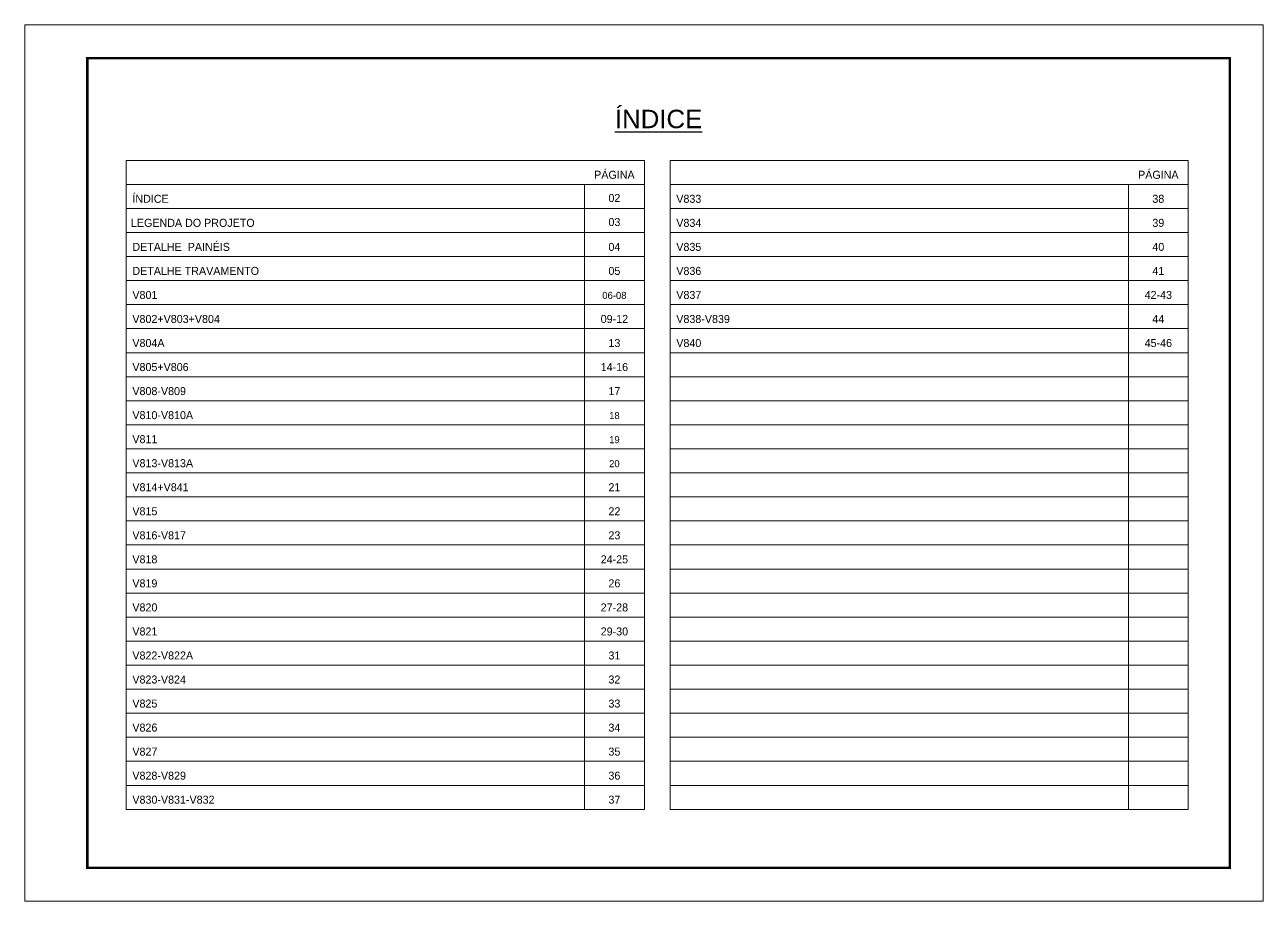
# Model space of a CAD drawing. Extents: x -20960 to -5926, y -2106 to 21915.
# Drawn here: x -10608 to -9123, y 20865 to 21915 of the extents above; entities that cross this region are included whole.
import ezdxf
from ezdxf.enums import TextEntityAlignment as Align

# ---------------------------------------------------------------- set-up
doc = ezdxf.new("R2010")
doc.units = 0
doc.layers.add('CARIMBO', color=255, linetype='Continuous', lineweight=9)
doc.layers.add('Folhas', color=255, linetype='Continuous', lineweight=9)
doc.styles.add('ARIAL', font='arial.ttf')
doc.styles.add('Tecnologia', font='')
doc.styles.get('Tecnologia').set_extended_font_data('Forgotten Futurist')

msp = doc.modelspace()

# ---------------------------------------------------------------- linework, layer by layer
at = {"layer": 'CARIMBO'}
for p, q in [((-10486.97, 21752.9), (-9865.59, 21752.9)), ((-10486.97, 21752.9), (-9865.59, 21752.9)), ((-10486.97, 21752.9), (-10486.97, 20975.4)), ((-9865.59, 21752.9), (-9865.59, 20975.4)), ((-9834.76, 21752.9), (-9213.38, 21752.9)), ((-9834.76, 21752.9), (-9213.38, 21752.9)), ((-9834.76, 21752.9), (-9834.76, 20975.4)), ((-9213.38, 21752.9), (-9213.38, 20975.4)), ((-10486.97, 21724.1), (-9865.59, 21724.1)), ((-10486.97, 21724.1), (-9865.59, 21724.1)), ((-10486.97, 21724.1), (-9865.59, 21724.1)), ((-9937.41, 21724.1), (-9937.41, 20975.4)), ((-9834.76, 21724.1), (-9213.38, 21724.1)), ((-9834.76, 21724.1), (-9213.38, 21724.1)), ((-9834.76, 21724.1), (-9213.38, 21724.1)), ((-9285.2, 21724.1), (-9285.2, 20975.4)), ((-10486.97, 21695.31), (-9865.59, 21695.31)), ((-9834.76, 21695.31), (-9213.38, 21695.31)), ((-10486.97, 21666.51), (-9865.59, 21666.51)), ((-9834.76, 21666.51), (-9213.38, 21666.51)), ((-10486.97, 21637.72), (-9865.59, 21637.72)), ((-10486.97, 21637.72), (-9865.59, 21637.72)), ((-9834.76, 21637.72), (-9213.38, 21637.72)), ((-9834.76, 21637.72), (-9213.38, 21637.72)), ((-10486.97, 21608.92), (-9865.59, 21608.92)), ((-10486.97, 21608.92), (-9865.59, 21608.92)), ((-10486.97, 21608.92), (-9865.59, 21608.92)), ((-9834.76, 21608.92), (-9213.38, 21608.92)), ((-9834.76, 21608.92), (-9213.38, 21608.92)), ((-9834.76, 21608.92), (-9213.38, 21608.92)), ((-10486.97, 21580.12), (-9865.59, 21580.12)), ((-9834.76, 21580.12), (-9213.38, 21580.12)), ((-10486.97, 21551.33), (-9865.59, 21551.33)), ((-9834.76, 21551.33), (-9213.38, 21551.33)), ((-10486.97, 21522.53), (-9865.59, 21522.53)), ((-9834.76, 21522.53), (-9213.38, 21522.53)), ((-10486.97, 21493.73), (-9865.59, 21493.73)), ((-9834.76, 21493.73), (-9213.38, 21493.73)), ((-10486.97, 21464.94), (-9865.59, 21464.94)), ((-9834.76, 21464.94), (-9213.38, 21464.94)), ((-10486.97, 21436.14), (-9865.59, 21436.14)), ((-9834.76, 21436.14), (-9213.38, 21436.14)), ((-10486.97, 21407.35), (-9865.59, 21407.35)), ((-9834.76, 21407.35), (-9213.38, 21407.35)), ((-10486.97, 21378.55), (-9865.59, 21378.55)), ((-9834.76, 21378.55), (-9213.38, 21378.55)), ((-10486.97, 21349.75), (-9865.59, 21349.75)), ((-9834.76, 21349.75), (-9213.38, 21349.75)), ((-10486.97, 21320.96), (-9865.59, 21320.96)), ((-9834.76, 21320.96), (-9213.38, 21320.96)), ((-10486.97, 21292.16), (-9865.59, 21292.16)), ((-9834.76, 21292.16), (-9213.38, 21292.16)), ((-10486.97, 21263.37), (-9865.59, 21263.37)), ((-9834.76, 21263.37), (-9213.38, 21263.37)), ((-10486.97, 21234.57), (-9865.59, 21234.57)), ((-9834.76, 21234.57), (-9213.38, 21234.57)), ((-10486.97, 21205.77), (-9865.59, 21205.77)), ((-9834.76, 21205.77), (-9213.38, 21205.77)), ((-10486.97, 21176.98), (-9865.59, 21176.98)), ((-9834.76, 21176.98), (-9213.38, 21176.98)), ((-10486.97, 21148.18), (-9865.59, 21148.18)), ((-9834.76, 21148.18), (-9213.38, 21148.18)), ((-10486.97, 21119.38), (-9865.59, 21119.38)), ((-9834.76, 21119.38), (-9213.38, 21119.38)), ((-10486.97, 21090.59), (-9865.59, 21090.59)), ((-10486.97, 21090.59), (-9865.59, 21090.59)), ((-9834.76, 21090.59), (-9213.38, 21090.59)), ((-9834.76, 21090.59), (-9213.38, 21090.59)), ((-10486.97, 21061.79), (-9865.59, 21061.79)), ((-9834.76, 21061.79), (-9213.38, 21061.79)), ((-10486.97, 21033), (-9865.59, 21033)), ((-9834.76, 21033), (-9213.38, 21033)), ((-10486.97, 21004.2), (-9865.59, 21004.2)), ((-9834.76, 21004.2), (-9213.38, 21004.2)), ((-10486.97, 20975.4), (-9865.59, 20975.4)), ((-9834.76, 20975.4), (-9213.38, 20975.4))]:
    msp.add_line(p, q, dxfattribs=at)
at = {"layer": 'Folhas'}
msp.add_lwpolyline([(-10608.5, 20865.39), (-9123.5, 20865.39), (-9123.5, 21915.39), (-10608.5, 21915.39)], close=True, dxfattribs=at)
at = {"layer": 'Folhas', "color": 30, "const_width": 3}
msp.add_lwpolyline([(-10533.5, 20905.39), (-9163.5, 20905.39), (-9163.5, 21875.39), (-10533.5, 21875.39)], close=True, dxfattribs=at)

# ---------------------------------------------------------------- texts
at = {"color": 0, "linetype": 'Continuous', "ltscale": 5, "style": 'ARIAL'}
msp.add_text('%%UÍNDICE', height=22.118, dxfattribs=at).set_placement((-9848.5, 21791.51), align=Align.CENTER)
at = {"layer": 'CARIMBO', "style": 'Tecnologia'}
for s, height, p in [('PÁGINA', 9.599, (-9901.5, 21730.91)), ('PÁGINA', 9.599, (-9249.29, 21730.91)), ('02', 9.599, (-9901.5, 21703.08)), ('38', 9.599, (-9249.29, 21702.12)), ('03', 9.599, (-9901.5, 21674.29)), ('39', 9.599, (-9249.29, 21673.32)), ('04', 9.599, (-9901.5, 21644.52)), ('40', 9.599, (-9249.29, 21644.52)), ('05', 9.599, (-9901.5, 21615.73)), ('41', 9.599, (-9249.29, 21615.73)), ('06-08', 8.5, (-9901.5, 21586.93)), ('42-43', 9.599, (-9249.29, 21586.93)), ('09-12', 9.599, (-9901.5, 21558.13)), ('44', 9.599, (-9249.29, 21558.13)), ('13', 9.599, (-9901.5, 21529.34)), ('45-46', 9.599, (-9249.29, 21529.34)), ('14-16', 9.599, (-9901.5, 21500.54)), ('17', 9.599, (-9901.5, 21471.75)), ('18', 8.5, (-9901.5, 21442.95)), ('19', 8.5, (-9901.5, 21414.15)), ('20', 8.5, (-9901.5, 21385.36)), ('21', 9.599, (-9901.5, 21356.56)), ('22', 9.599, (-9901.5, 21327.76)), ('23', 9.599, (-9901.5, 21298.97)), ('24-25', 9.599, (-9901.5, 21270.17)), ('26', 9.599, (-9901.5, 21241.38)), ('27-28', 9.599, (-9901.5, 21212.58)), ('29-30', 9.599, (-9901.5, 21183.78)), ('31', 9.599, (-9901.5, 21154.99)), ('32', 9.599, (-9901.5, 21126.19)), ('33', 9.599, (-9901.5, 21097.39)), ('34', 9.599, (-9901.5, 21068.6)), ('35', 9.599, (-9901.5, 21039.8)), ('36', 9.599, (-9901.5, 21011.01)), ('37', 9.599, (-9901.5, 20982.21))]:
    msp.add_text(s, height=height, dxfattribs=at).set_placement(p, align=Align.CENTER)
for s, height, p in [('ÍNDICE', 9.599, (-10479.47, 21702.12)), ('V833', 9.599, (-9827.27, 21702.12)), ('LEGENDA DO PROJETO', 9.5987, (-10481.18, 21673.32)), ('V834', 9.599, (-9827.27, 21673.32)), ('DETALHE  PAINÉIS', 9.5987, (-10479.47, 21644.52)), ('V835', 9.599, (-9827.27, 21644.52)), ('DETALHE TRAVAMENTO', 9.5987, (-10479.47, 21615.73)), ('V836', 9.599, (-9827.27, 21615.73)), ('V801', 9.599, (-10479.47, 21586.93)), ('V837', 9.599, (-9827.27, 21586.93)), ('V802+V803+V804', 9.5987, (-10479.47, 21558.13)), ('V838-V839', 9.599, (-9827.27, 21558.13)), ('V804A', 9.599, (-10479.47, 21529.34)), ('V840', 9.599, (-9827.27, 21529.34)), ('V805+V806', 9.599, (-10479.47, 21500.54)), ('V808-V809', 9.599, (-10479.47, 21471.75)), ('V810-V810A', 9.599, (-10479.47, 21442.95)), ('V811', 9.599, (-10479.47, 21414.15)), ('V813-V813A', 9.599, (-10479.47, 21385.36)), ('V814+V841', 9.599, (-10479.47, 21356.56)), ('V815', 9.599, (-10479.47, 21327.76)), ('V816-V817', 9.599, (-10479.47, 21298.97)), ('V818', 9.599, (-10479.47, 21270.17)), ('V819', 9.599, (-10479.47, 21241.38)), ('V820', 9.599, (-10479.47, 21212.58)), ('V821', 9.599, (-10479.47, 21183.78)), ('V822-V822A', 9.599, (-10479.47, 21154.99)), ('V823-V824', 9.599, (-10479.47, 21126.19)), ('V825', 9.599, (-10479.47, 21097.39)), ('V826', 9.599, (-10479.47, 21068.6)), ('V827', 9.599, (-10479.47, 21039.8)), ('V828-V829', 9.599, (-10479.47, 21011.01)), ('V830-V831-V832', 9.5987, (-10479.47, 20982.21))]:
    msp.add_text(s, height=height, dxfattribs=at).set_placement(p)

doc.saveas('drawing.dxf')
